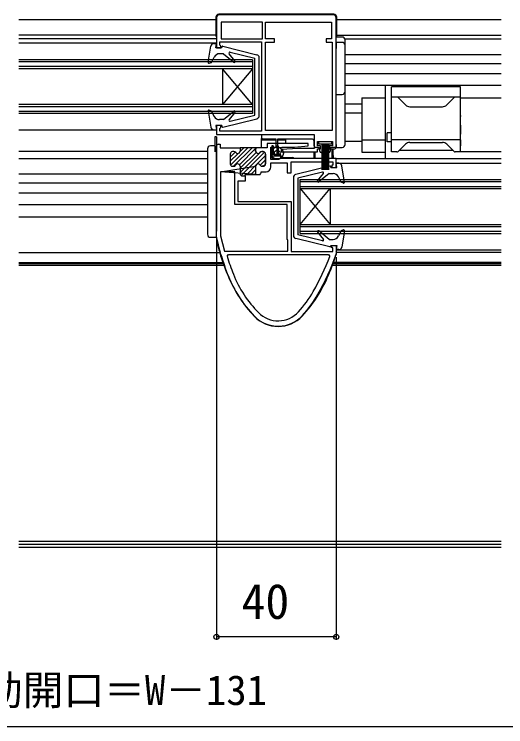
# Model space of a CAD drawing. Units: millimetres, scale not verified. Extents: x -700 to 700, y -1043 to 1038.
# Drawn here: x -223.9 to -59.8, y -852 to -614 of the extents above; entities that cross this region are included whole.
import ezdxf
from ezdxf.enums import TextEntityAlignment as Align

# ---------------------------------------------------------------- set-up
doc = ezdxf.new("R2010")
doc.units = ezdxf.units.MM
doc.header["$LTSCALE"] = 6
for name, color, linetype in [('0-2_YKK_11', 7, 'Continuous'), ('0-4_YKK_12', 2, 'Continuous'), ('0-5_YKK_13', 4, 'Continuous'), ('0-7_YKK_D', 6, 'Continuous')]:
    doc.layers.add(name, color=color, linetype=linetype)
doc.styles.add('ＭＳ ゴシック', font='')
doc.styles.get('ＭＳ ゴシック').set_extended_font_data('MS Gothic')

msp = doc.modelspace()

# ---------------------------------------------------------------- linework, layer by layer
at = {"layer": '0-2_YKK_11'}
for p, q in [((-117.4, -614.2), (-155.4, -614.2)), ((-116.4, -658.3), (-116.4, -615.2)), ((-156.4, -688.2), (-156.4, -658.1)), ((-151.688, -664.409), (-145.879, -658.6)), ((-150.665, -664.8), (-144.465, -658.6)), ((-148.719, -658.612), (-148.708, -658.6)), ((-148.71, -664.26), (-143.295, -658.845)), ((-148.508, -659.815), (-147.293, -658.6)), ((-143.056, -658.606), (-143.051, -658.6)), ((-151.8, -661.693), (-150.128, -660.02)), ((-151.8, -663.107), (-149.185, -660.492)), ((-151.8, -660.7), (-151.8, -664)), ((-151.8, -660.7), (-151.8, -664)), ((-150.549, -659.9), (-151, -659.9)), ((-150.549, -659.9), (-151, -659.9)), ((-148.5, -666.878), (-141.605, -659.983)), ((-148.5, -665.464), (-143.171, -660.135)), ((-148.101, -667.893), (-140.291, -660.083)), ((-142.902, -664.109), (-140, -661.207)), ((-140.8, -659.9), (-141.251, -659.9)), ((-141.251, -659.9), (-140.8, -659.9)), ((-140, -660.7), (-140, -664)), ((-140, -664), (-140, -660.7)), ((-141.797, -664.418), (-140, -662.621)), ((-151, -664.8), (-150.686, -664.8)), ((-151, -664.8), (-150.686, -664.8)), ((-148.5, -664.8), (-148.5, -667.201)), ((-148.5, -664.8), (-148.5, -667.201)), ((-146.294, -667.501), (-143.191, -664.398)), ((-144.88, -667.501), (-143.3, -665.921)), ((-140.8, -664.8), (-141.114, -664.8)), ((-141.114, -664.8), (-140.8, -664.8)), ((-140.765, -664.8), (-140.001, -664.036)), ((-143.465, -667.501), (-143.3, -667.335)), ((-152.831, -694.846), (-152.353, -694.2))]:
    msp.add_line(p, q, dxfattribs=at)
for points in [[(-156.4, -615.2), (-156.4, -625.2), (-154.9, -625.2), (-154.9, -624.6), (-155.1, -624.4), (-155.3, -624.2), (-155.3, -623.2), (-141.4, -623.2), (-141.4, -653.1), (-155.3, -653.1), (-155.3, -652.2), (-155.1, -652), (-154.9, -651.8), (-154.9, -651.2), (-156.4, -651.2), (-156.4, -654.2), (-123.8, -654.2), (-123.8, -658.8), (-129.08, -658.8), (-134.813, -659.201), (-134.786, -660), (-122.6, -660), (-122.6, -659), (-121.6, -659), (-121.6, -658), (-122.6, -658), (-122.6, -656.5), (-117.6, -656.5), (-117.6, -658), (-118.6, -658), (-118.6, -659), (-117.1, -659)], [(-155.7, -657.4), (-155.2, -657.4), (-155.2, -658.6), (-148.5, -658.6), (-148.5, -659.7)], [(-138.2, -665), (-138.2, -663.6), (-132.8, -663.6), (-132.8, -667), (-131.4, -667), (-131.4, -663.3), (-117.5, -663.3), (-117.5, -664.4), (-117.9, -664.4), (-117.9, -665.2), (-116.4, -665.2), (-116.4, -662.2), (-135, -662.2), (-135.26, -662.35), (-135.52, -662.5), (-138.2, -662.5), (-138.2, -658.4), (-135.52, -658.4), (-135.26, -658.55), (-134.74, -658.55), (-134.48, -658.4), (-130.372, -658.4), (-125.783, -657.999), (-125.818, -657.2), (-139.4, -657.2), (-139.4, -658.6), (-143, -658.6), (-148.5, -658.6), (-148.5, -659.7)], [(-147.7, -668.001), (-146.8, -668.001), (-146.8, -669.801), (-149.2, -669.801), (-149.2, -676.5), (-131.4, -676.5), (-131.4, -693.2), (-117.5, -693.2), (-117.5, -692), (-117.9, -692), (-117.9, -691.2), (-116.4, -691.2), (-116.4, -694.149), (-116.417, -694.248)], [(-147.7, -668.001), (-146.8, -668.001), (-146.8, -667.501), (-143.3, -667.501), (-141.8, -667.501), (-141.65, -667.241), (-141.5, -666.981), (-141.5, -666.6), (-139.8, -666.6)], [(-154.898, -694.209), (-154.9, -694.198), (-156.4, -688.2)], [(-152.353, -694.2), (-119.025, -694.2), (-118.556, -694.874)]]:
    msp.add_lwpolyline(points, dxfattribs=at)
for points in [[(-141, -616.7), (-154.8, -616.7), (-154.8, -622.2), (-141, -622.2)], [(-117.8, -623.3), (-117.8, -652.8), (-140, -652.8), (-140, -623.3), (-137, -623.3), (-137, -622.2), (-140, -622.2), (-140, -616.7), (-118, -616.7), (-118, -622.2), (-119.8, -622.2), (-119.8, -623.3)], [(-143.3, -659.7), (-143.3, -658.9), (-143, -658.6), (-143.3, -658.9)], [(-143.3, -664.8), (-143.3, -667.501), (-155, -666.6)], [(-155, -666.6), (-155, -688.027), (-153.732, -693.1), (-132.6, -693.1), (-132.6, -689.4), (-132.8, -689.2), (-132.8, -677.6), (-150.3, -677.6), (-150.3, -666.6)]]:
    msp.add_lwpolyline(points, close=True, dxfattribs=at)
for centre, radius, start, end in [((-155.4, -615.2), 1, 90.00001, 179.99999), ((-117.4, -615.2), 1, 0.00001, 89.99999), ((-155.7, -658.1), 0.7, 90.00001, 179.99999), ((-117.1, -658.3), 0.7, 270.00001, 359.99999), ((-151, -660.7), 0.8, 90.00001, 179.99999), ((-151, -660.7), 0.8, 90.00001, 179.99999), ((-150.549, -660.7), 0.8, 38.68219, 90.00001), ((-150.549, -660.7), 0.8, 38.68219, 90.00001), ((-149.3, -659.7), 0.8, 218.68219, 270.00001), ((-149.3, -659.7), 0.8, 218.68219, 270.00001), ((-149.3, -659.7), 0.8, 270.00001, 359.99999), ((-149.3, -659.7), 0.8, 270.00001, 359.99999), ((-142.5, -659.7), 0.8, 180.00001, 269.99999), ((-142.5, -659.7), 0.8, 180.00001, 269.99999), ((-142.5, -659.7), 0.8, 270.00002, 321.31785), ((-142.5, -659.7), 0.8, 270.00002, 321.31785), ((-141.251, -660.7), 0.8, 89.99999, 141.31781), ((-141.251, -660.7), 0.8, 89.99999, 141.31781), ((-140.8, -660.7), 0.8, 0.00001, 89.99999), ((-140.8, -660.7), 0.8, 0.00001, 89.99999), ((-151, -664), 0.8, 180.00001, 269.99999), ((-151, -664), 0.8, 180.00001, 269.99999), ((-149.3, -664.8), 0.8, 89.99996, 149.99999), ((-149.3, -664.801), 0.8, 89.99989, 149.99992), ((-149.3, -664.8), 0.8, 0.00008, 90.00006), ((-149.3, -664.8), 0.8, 0.00001, 89.99999), ((-142.5, -664.8), 0.8, 90.00001, 179.99999), ((-142.5, -664.8), 0.8, 90.00001, 179.99999), ((-142.5, -664.8), 0.8, 29.9999, 89.99993), ((-142.5, -664.8), 0.8, 29.9999, 89.99993), ((-140.8, -664), 0.8, 270.00001, 359.99999), ((-140.8, -664), 0.8, 270.00001, 359.99999), ((-150.686, -664), 0.8, 270, 330.00002), ((-150.686, -664), 0.8, 270, 330.00002), ((-141.114, -664), 0.8, 209.99998, 270), ((-141.114, -664), 0.8, 209.99998, 270), ((-139.8, -665), 1.6, 270.00001, 359.99999), ((-147.7, -667.201), 0.8, 180.00001, 269.99999), ((-147.7, -667.201), 0.8, 180.00001, 269.99999), ((-78.031, -672.038), 80, 196.08887, 201.60594), ((-78.031, -672.039), 78.2, 196.95714, 201.60595), ((-191.891, -667.723), 78.2, 330.17632, 339.68404), ((-191.891, -667.723), 80, 330.17632, 340.63596), ((-115.22, -686.767), 40, 201.60594, 224.79434), ((-115.22, -686.767), 38.2, 201.60594, 224.79434), ((-157.189, -687.616), 38.2, 317.52341, 330.17632), ((-157.189, -687.616), 40, 317.52341, 330.17632), ((-135.8, -707.2), 9.2, 224.79433, 317.52342), ((-135.8, -707.2), 11, 224.79433, 317.52342)]:
    msp.add_arc(centre, radius, start, end, dxfattribs=at)
at = {"layer": '0-4_YKK_12'}
for p, q in [((-156.4, -615.9), (-222.4, -615.9)), ((-61.296, -615.9), (-116.4, -615.9)), ((-156.4, -622.2), (-222.4, -622.2)), ((-156.4, -623.704), (-222.4, -623.704)), ((-113.4, -627.4), (-61.296, -627.4)), ((-144.4, -629.2), (-222.4, -629.2)), ((-144.4, -629.9), (-222.4, -629.9)), ((-144.4, -629.2), (-144.4, -647.2)), ((-113.4, -630.4), (-61.296, -630.4)), ((-144.4, -631.5), (-222.4, -631.5)), ((-144.4, -632.2), (-222.4, -632.2)), ((-154.4, -632.2), (-154.4, -644.2)), ((-144.4, -632.2), (-154.4, -644.2)), ((-144.4, -644.2), (-154.4, -632.2)), ((-113.4, -633.8), (-61.296, -633.8)), ((-113.4, -637.7), (-61.296, -637.7)), ((-74.9, -641.9), (-61.296, -641.9)), ((-144.4, -644.2), (-222.4, -644.2)), ((-144.4, -644.9), (-222.4, -644.9)), ((-144.4, -646.5), (-222.4, -646.5)), ((-144.4, -647.2), (-222.4, -647.2)), ((-156.4, -652.7), (-222.4, -652.7)), ((-159.4, -659.9), (-222.4, -659.9)), ((-74.9, -659.8), (-61.296, -659.8)), ((-116.4, -662.2), (-61.296, -662.2)), ((-116.4, -663.7), (-61.296, -663.7)), ((-159.4, -667.401), (-222.4, -667.401)), ((-159.4, -670.401), (-222.4, -670.401)), ((-128.4, -687.2), (-128.4, -669.2)), ((-128.4, -669.2), (-61.296, -669.2)), ((-128.4, -669.9), (-61.296, -669.9)), ((-128.4, -671.5), (-61.296, -671.5)), ((-128.4, -672.2), (-118.4, -684.2)), ((-128.4, -684.2), (-118.4, -672.2)), ((-128.4, -672.2), (-61.296, -672.2)), ((-118.4, -672.2), (-118.4, -684.2)), ((-159.4, -673.801), (-222.4, -673.801)), ((-159.4, -677.701), (-222.4, -677.701)), ((-159.4, -681.801), (-222.4, -681.801)), ((-128.4, -684.2), (-61.296, -684.2)), ((-128.4, -684.9), (-61.296, -684.9)), ((-128.4, -686.5), (-61.296, -686.5)), ((-128.4, -687.2), (-61.296, -687.2)), ((-222.4, -693.601), (-155.325, -693.601)), ((-116.4, -692.7), (-61.296, -692.7)), ((-61.296, -693.601), (-116.275, -693.601)), ((-222.4, -696.901), (-154.254, -696.901)), ((-222.4, -697.3), (-154.112, -697.3)), ((-117.488, -697.3), (-61.296, -697.3)), ((-61.296, -696.901), (-117.346, -696.901)), ((-222.4, -697.8), (-153.931, -697.8)), ((-117.669, -697.8), (-61.296, -697.8)), ((-222.4, -790), (-61.296, -790)), ((-222.4, -791), (-61.296, -791)), ((-222.4, -792), (-61.296, -792))]:
    msp.add_line(p, q, dxfattribs=at)
at = {"layer": '0-5_YKK_13'}
for p, q in [((-117.199, -614.002), (-155.601, -614.002)), ((-156.6, -615), (-156.6, -621.302)), ((-116.2, -621.302), (-116.2, -615)), ((-156.6, -621), (-222.4, -621)), ((-116.2, -621), (-61.296, -621)), ((-156.6, -621.302), (-156.4, -621.302)), ((-116.4, -621.302), (-116.2, -621.302)), ((-114.4, -621.606), (-116.4, -621.606)), ((-116.4, -623.406), (-116.4, -625.406)), ((-114.4, -623.406), (-116.4, -623.406)), ((-61.296, -622.3), (-113.486, -622.3)), ((-113.4, -624.406), (-113.4, -622.606)), ((-159.196, -630.048), (-158.245, -624.627)), ((-157.26, -623.8), (-156.4, -623.8)), ((-156.6, -625.2), (-156.4, -623.8)), ((-154.6, -625.2), (-156.6, -625.2)), ((-154.6, -625.2), (-154.6, -625)), ((-154.228, -624.709), (-142.861, -627.512)), ((-116.4, -638.806), (-116.4, -625.406)), ((-113.4, -625.406), (-113.4, -624.406)), ((-113.4, -638.806), (-113.4, -625.406)), ((-154, -627.2), (-155.346, -627.2)), ((-154, -627.2), (-150.628, -630.03)), ((-150.2, -629.613), (-152.135, -627.187)), ((-151.829, -626.708), (-143.6, -628.7)), ((-158.797, -630.382), (-158, -630.092)), ((-158, -630.092), (-157.146, -628.328)), ((-143.6, -647.7), (-143.6, -628.7)), ((-142.1, -647.917), (-142.1, -628.483)), ((-116.4, -634.602), (-116.4, -632.702)), ((-99.9, -662.2), (-99.9, -637.7)), ((-113.4, -639.806), (-113.4, -638.806)), ((-113.4, -657.506), (-113.4, -639.806)), ((-97.9, -660), (-97.9, -638.2)), ((-74.9, -638.2), (-97.9, -638.2)), ((-74.9, -660), (-74.9, -638.2)), ((-116.4, -640.806), (-114.4, -640.806)), ((-116.4, -657.506), (-116.4, -641.806)), ((-107.9, -641.902), (-99.9, -641.902)), ((-74.9, -641.7), (-97.9, -641.7)), ((-95.754, -641.846), (-93.286, -644.314)), ((-77.046, -641.846), (-79.514, -644.314)), ((-116.4, -657.602), (-116.4, -643.802)), ((-113.4, -643.902), (-107.9, -643.902)), ((-91.872, -644.9), (-80.928, -644.9)), ((-159.196, -646.352), (-158.245, -651.773)), ((-154, -649.2), (-150.628, -646.37)), ((-150.2, -646.787), (-152.135, -649.213)), ((-113.4, -646.902), (-107.9, -646.902)), ((-154, -649.2), (-155.377, -649.2)), ((-154.228, -651.691), (-142.861, -648.888)), ((-151.829, -649.692), (-143.6, -647.7)), ((-74.9, -647.8), (-74.9, -648.2)), ((-74.9, -651.1), (-74.9, -648.2)), ((-154.6, -651.2), (-156.6, -651.2)), ((-156.6, -651.2), (-156.4, -652.6)), ((-154.6, -651.2), (-154.6, -651.4)), ((-74.9, -651.1), (-74.9, -654.1)), ((-157.26, -652.6), (-156.4, -652.6)), ((-141.4, -654.204), (-141.4, -655.206)), ((-97.9, -653.6), (-99.4, -653.6)), ((-99.4, -656.6), (-99.4, -653.6)), ((-74.9, -656), (-74.9, -654.1)), ((-156.4, -655.004), (-156.4, -686.504)), ((-141.3, -658.6), (-141.3, -655.534)), ((-141.3, -655.902), (-136.4, -655.902)), ((-136.4, -655.706), (-140.9, -655.706)), ((-136.4, -658.506), (-136.4, -655.706)), ((-136, -655.706), (-136, -658.506)), ((-124.3, -655.706), (-136, -655.706)), ((-136, -655.902), (-133.3, -655.902)), ((-133.3, -655.706), (-133.3, -655.902)), ((-133.3, -655.902), (-133.3, -657.2)), ((-123.8, -658.006), (-123.8, -656.206)), ((-123.8, -656.402), (-123.8, -656.402)), ((-122.342, -656.506), (-122.342, -657.356)), ((-122.342, -656.506), (-117.842, -656.506)), ((-117.842, -657.356), (-117.842, -656.506)), ((-113.4, -656.402), (-107.9, -656.402)), ((-97.9, -656.6), (-99.4, -656.6)), ((-74.9, -656), (-97.9, -656)), ((-91.872, -656.8), (-80.928, -656.8)), ((-74.9, -656), (-74.9, -657.5)), ((-159.4, -659.004), (-159.4, -660.004)), ((-156.9, -658.004), (-158.4, -658.004)), ((-137.5, -657.904), (-137.9, -657.904)), ((-137.9, -657.904), (-137.9, -660.704)), ((-137.5, -657.904), (-137.5, -660.714)), ((-136, -658.506), (-136.4, -658.506)), ((-136.2, -657.904), (-136.2, -660.704)), ((-122.4, -658.506), (-123.3, -658.506)), ((-117.842, -657.356), (-122.342, -657.356)), ((-121.9, -659.706), (-121.9, -659.006)), ((-121.217, -657.356), (-121.217, -666.006)), ((-120.842, -657.356), (-120.842, -666.006)), ((-120.467, -657.356), (-120.467, -666.006)), ((-120.152, -657.356), (-120.152, -666.006)), ((-120.032, -657.356), (-120.032, -666.006)), ((-119.717, -657.356), (-119.717, -666.006)), ((-119.342, -657.356), (-119.342, -666.006)), ((-118.967, -657.356), (-118.967, -666.006)), ((-118.4, -659.006), (-118.4, -659.706)), ((-116.4, -658.506), (-117.9, -658.506)), ((-117.8, -662.2), (-117.8, -659)), ((-117.4, -662.2), (-117.4, -659)), ((-116.4, -657.506), (-116.4, -658.506)), ((-116.4, -658.506), (-114.4, -658.506)), ((-95.754, -659.854), (-93.286, -657.386)), ((-77.046, -659.854), (-79.514, -657.386)), ((-74.9, -657.5), (-74.9, -657.9)), ((-159.4, -660.004), (-159.4, -686.504)), ((-138.2, -660.704), (-137.9, -660.704)), ((-137.9, -661.4), (-137.9, -661.704)), ((-137.4, -660.704), (-135.4, -660.704)), ((-134.9, -661.704), (-134.9, -661.4)), ((-123.8, -662.2), (-123.8, -660)), ((-123.8, -661.202), (-123.8, -662.2)), ((-123.4, -662.2), (-123.4, -660)), ((-121.2, -660.206), (-121.4, -660.206)), ((-120.8, -660.206), (-121.2, -660.206)), ((-120.8, -663.006), (-120.8, -660.206)), ((-119.5, -660.206), (-120.8, -660.206)), ((-120.8, -662.2), (-120.8, -660.206)), ((-120.4, -662.2), (-120.4, -660.206)), ((-120.4, -661.202), (-120.4, -662.2)), ((-119.1, -663.006), (-119.1, -660.206)), ((-118.9, -660.206), (-119.1, -660.206)), ((-117.4, -661.202), (-117.4, -662.2)), ((-96.107, -660), (-97.9, -660)), ((-77.4, -659.5), (-95.4, -659.5)), ((-74.9, -660), (-76.693, -660)), ((-159.4, -662.3), (-222.4, -662.3)), ((-137.4, -662.204), (-135.4, -662.204)), ((-134.942, -661.904), (-130.9, -661.904)), ((-123.8, -661.701), (-123.4, -661.701)), ((-120.4, -661.701), (-120.8, -661.701)), ((-119.5, -663.006), (-119.1, -663.006)), ((-117.4, -661.701), (-117.8, -661.701)), ((-115.54, -663.8), (-116.4, -663.8)), ((-116.2, -665.2), (-116.4, -663.8)), ((-118.572, -664.709), (-129.939, -667.512)), ((-118.2, -665.2), (-118.2, -665)), ((-118.2, -665.2), (-116.2, -665.2)), ((-113.605, -670.048), (-114.555, -664.627)), ((-130.7, -668.483), (-130.7, -687.917)), ((-120.971, -666.708), (-129.2, -668.7)), ((-129.2, -668.7), (-129.2, -687.7)), ((-122.6, -669.613), (-120.665, -667.187)), ((-118.8, -667.2), (-122.172, -670.03)), ((-118.8, -667.2), (-117.423, -667.2)), ((-159.4, -686.504), (-159.4, -687.504)), ((-156.4, -688.504), (-156.4, -686.504)), ((-120.971, -689.692), (-129.2, -687.7)), ((-122.6, -686.787), (-120.665, -689.213)), ((-118.8, -689.2), (-122.172, -686.37)), ((-114.8, -686.308), (-115.654, -688.072)), ((-114.003, -686.018), (-114.8, -686.308)), ((-113.605, -686.352), (-114.555, -691.773)), ((-158.4, -688.504), (-156.4, -688.504)), ((-156.4, -688.504), (-156.4, -689.187)), ((-156.373, -689.418), (-155.591, -692.72)), ((-118.572, -691.691), (-129.939, -688.888)), ((-118.8, -689.2), (-117.454, -689.2)), ((-118.2, -691.2), (-116.2, -691.2)), ((-118.2, -691.2), (-118.2, -691.4)), ((-116.2, -691.2), (-116.4, -692.6)), ((-115.54, -692.6), (-116.4, -692.6))]:
    msp.add_line(p, q, dxfattribs=at)
for points in [[(-107.9, -641.902), (-107.9, -655.902), (-99.9, -655.902)], [(-158.797, -646.018), (-158.1, -646.272), (-157.157, -648.112)], [(-156.4, -655.004), (-156.9, -655.004), (-156.9, -660.004)], [(-107.9, -655.902), (-107.9, -660.102), (-99.9, -660.102)], [(-136.2, -657.904), (-135.8, -657.904), (-135.8, -660.704)], [(-134.9, -661.204), (-134.9, -661.4), (-137.9, -661.4), (-137.9, -661.204)], [(-121.2, -660.206), (-121.2, -663.006), (-120.8, -663.006)], [(-119.1, -660.206), (-119.5, -660.206), (-119.5, -663.006)], [(-114.003, -670.382), (-114.7, -670.128), (-115.643, -668.288)]]:
    msp.add_lwpolyline(points, dxfattribs=at)
for radius in [2.05, 0.95]:
    msp.add_circle((-136.083, -660.374), radius, dxfattribs=at)
for centre, radius, start, end in [((-114.4, -622.606), 1, 0, 90), ((-114.4, -624.406), 1, 0, 90), ((-157.26, -624.8), 1, 90, 170.05533), ((-154.3, -625), 0.3, 76.1447, 180), ((-155.346, -629.2), 2, 90, 154.16571), ((-151.9, -627), 0.3, 76.39772, 218.56969), ((-143.1, -628.483), 1, 0, 76.14484), ((-158.9, -630.1), 0.3, 170.0538, 290.00004), ((-150.435, -629.8), 0.3, 230.00116, 38.56514), ((-114.4, -639.806), 1, 270, 0), ((-96.107, -642.2), 0.5, 45, 90), ((-76.693, -642.2), 0.5, 90, 135), ((-91.872, -642.9), 2, 225, 270), ((-80.928, -642.9), 2, 270, 315), ((-158.9, -646.3), 0.3, 69.99996, 189.9462), ((-150.435, -646.6), 0.3, 321.43486, 129.99884), ((-155.377, -647.2), 2, 207.12495, 270), ((-151.9, -649.4), 0.3, 141.43031, 283.60228), ((-143.1, -647.917), 1, 283.85347, 0), ((-157.26, -651.6), 1, 189.94498, 270), ((-154.3, -651.4), 0.3, 180, 283.8539), ((-140.9, -655.206), 0.5, 180, 270), ((-124.3, -656.206), 0.5, 0, 90), ((-91.872, -658.8), 2, 90, 135), ((-80.928, -658.8), 2, 45, 90), ((-158.4, -659.004), 1, 90, 180), ((-123.3, -658.006), 0.5, 180, 270), ((-122.4, -659.006), 0.5, 0, 90), ((-117.9, -659.006), 0.5, 90, 180), ((-114.4, -657.506), 1, 270, 0), ((-137.4, -661.204), 0.5, 90, 180), ((-135.4, -661.204), 0.5, 0, 90), ((-121.4, -659.706), 0.5, 180, 270), ((-118.9, -659.706), 0.5, 270, 0), ((-96.107, -659.5), 0.5, 270, 315), ((-76.693, -659.5), 0.5, 225, 270), ((-137.4, -661.704), 0.5, 180, 270), ((-135.4, -661.704), 0.5, 270, 0), ((-130.9, -662.404), 0.5, 23.53618, 90), ((-115.54, -664.8), 1, 9.94467, 90), ((-118.5, -665), 0.3, 0, 103.8553), ((-129.7, -668.483), 1, 103.85516, 180), ((-120.9, -667), 0.3, 321.43031, 103.60365), ((-117.423, -669.2), 2, 27.12495, 90), ((-122.365, -669.8), 0.3, 141.43394, 309.99812), ((-113.9, -670.1), 0.3, 249.99648, 9.9472), ((-158.4, -687.504), 1, 180, 270), ((-122.365, -686.6), 0.3, 50.00562, 218.56606), ((-113.9, -686.3), 0.3, 350.05955, 109.99804), ((-155.4, -689.187), 1, 180, 193.32445), ((-129.7, -687.917), 1, 180, 256.14612), ((-120.9, -689.4), 0.3, 256.39772, 38.56514), ((-117.454, -687.2), 2, 270, 334.16611), ((-118.5, -691.4), 0.3, 256.1461, 0), ((-115.54, -691.6), 1, 270, 350.05533), ((-155.105, -692.604), 0.5, 193.32445, 261.77078), ((-154.825, -693.604), 0.5, 129.96029, 197.33744), ((-69.4, -666.904), 90, 197.35691, 202.37157), ((-202.2, -666.904), 90, 337.62843, 342.64309), ((-116.776, -693.604), 0.5, 342.66634, 41.32999), ((-111.013, -684.032), 45, 202.37157, 223.1951), ((-160.587, -684.032), 45, 316.8049, 337.62843), ((-135.8, -707.304), 11, 223.1951, 316.8049)]:
    msp.add_arc(centre, radius, start, end, dxfattribs=at)
for centre, major_axis in [((-155.599, -615.003), (-0.709, 0.709)), ((-117.201, -615.003), (0.709, 0.709))]:
    msp.add_ellipse(centre, major_axis=major_axis, ratio=0.997265, start_param=5.4991567, end_param=7.0672139, dxfattribs=at)
at = {"layer": '0-7_YKK_D'}
for p, q in [((-156.4, -689.163), (-156.4, -823)), ((-116.4, -695.149), (-116.4, -823)), ((-116.4, -822), (-156.4, -822)), ((-44.693, -852), (-291.4, -852))]:
    msp.add_line(p, q, dxfattribs=at)
for centre in [(-156.4, -822), (-116.4, -822)]:
    msp.add_circle(centre, 0.85, dxfattribs=at)

# ---------------------------------------------------------------- texts
at = {"layer": '0-7_YKK_D', "style": 'ＭＳ ゴシック'}
for s, height, p in [('40', 11.73, (-148.036, -819.5)), ('有効開口＝W－131', 9.971, (-248.256, -847.723))]:
    msp.add_text(s, height=height, dxfattribs=at).set_placement(p, align=Align.BOTTOM_LEFT)

doc.saveas('drawing.dxf')
